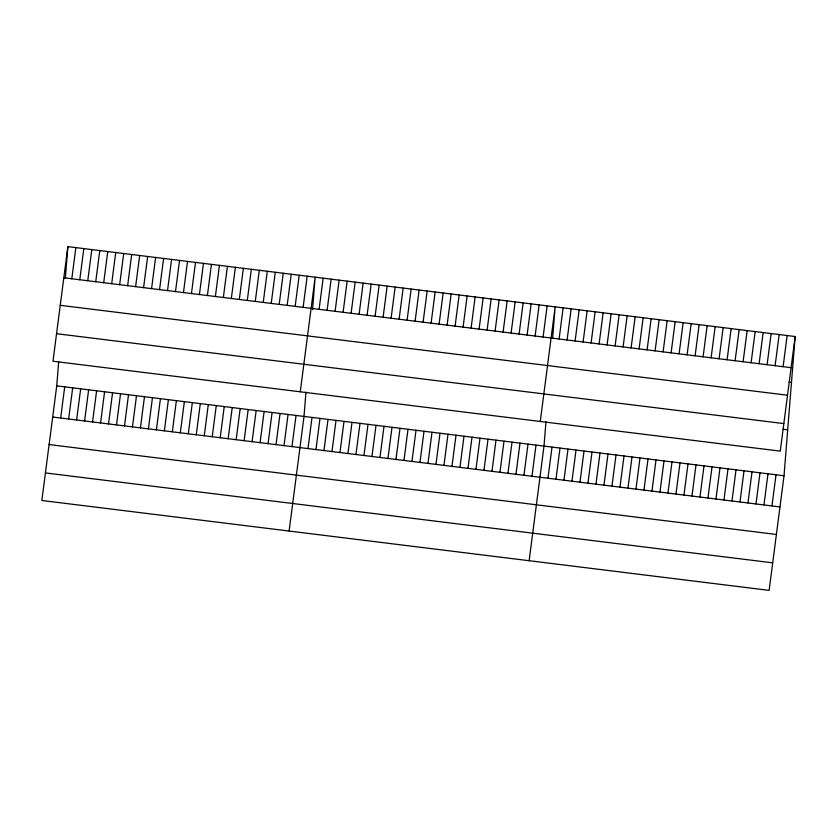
<?xml version="1.0" encoding="UTF-8"?>
<svg xmlns="http://www.w3.org/2000/svg" width="837" height="837" viewBox="0 0 837 837"><rect width="100%" height="100%" fill="white"/><g stroke="black" fill="none" stroke-linecap="round" stroke-linejoin="round"><path stroke-width="1.26" d="M795.15 336.516L780.262 451.133L52.982 361.239L67.87 246.622L795.15 336.516L784.018 475.761L769.13 590.378L41.85 500.484L56.738 385.867L58.684 361.542M65.349 278.156L67.87 246.622M305.955 392.103L304.009 416.428L289.121 531.045M312.557 309.627L315.151 277.193L300.263 391.8M545.954 421.775L544.008 446.1L529.13 560.706M552.629 338.389L555.151 306.855L540.263 421.471M71.804 278.763L75.853 247.606M60.662 418.008L64.711 386.851M79.777 279.757L83.826 248.599M68.644 418.992L72.693 387.834M87.759 280.74L91.798 249.583M76.617 419.986L80.666 388.828M95.732 281.724L99.781 250.566M84.6 420.969L88.638 389.812M103.704 282.707L107.753 251.55M92.572 421.953L96.621 390.795M111.687 283.701L115.736 252.544M100.545 422.936L104.594 391.779M119.66 284.685L123.709 253.527M108.528 423.92L112.576 392.762M127.642 285.668L131.681 254.511M116.5 424.914L120.549 393.756M135.615 286.652L139.664 255.494M124.483 425.897L128.521 394.74M143.587 287.646L147.636 256.488M132.455 426.88L136.504 395.723M151.57 288.629L155.619 257.472M140.428 427.864L144.477 396.707M159.543 289.612L163.592 258.455M148.411 428.858L152.46 397.701M167.526 290.596L171.564 259.439M156.383 429.841L160.432 398.684M175.498 291.579L179.547 260.422M164.366 430.825L168.404 399.667M183.47 292.573L187.519 261.416M172.338 431.808L176.387 400.651M191.453 293.557L195.502 262.399M180.311 432.802L184.36 401.645M199.426 294.54L203.475 263.383M188.294 433.786L192.343 402.628M207.409 295.524L211.447 264.366M196.266 434.769L200.315 403.612M215.381 296.518L219.43 265.36M204.249 435.753L208.287 404.595M223.353 297.501L227.402 266.344M212.221 436.747L216.27 405.589M231.336 298.485L235.385 267.327M220.194 437.73L224.243 406.573M239.309 299.468L243.358 268.311M228.177 438.714L232.226 407.556M247.292 300.462L251.33 269.305M236.149 439.697L240.198 408.54M255.264 301.446L259.313 270.288M244.132 440.691L248.17 409.534M263.236 302.429L267.285 271.272M252.104 441.674L256.153 410.517M271.219 303.412L275.268 272.255M260.077 442.658L264.126 411.501M279.192 304.406L283.241 273.249M268.06 443.641L272.109 412.484M287.175 305.39L291.213 274.233M276.032 444.625L280.081 413.468M295.147 306.373L299.196 275.216M284.015 445.619L288.054 414.461M303.12 307.357L307.169 276.2M291.987 446.602L296.036 415.445M319.096 309.334L323.145 278.177M307.964 448.58L312.013 417.422M327.1 310.328L331.149 279.171M315.967 449.563L320.006 418.406M335.103 311.312L339.142 280.154M323.961 450.557L328.01 419.4M343.097 312.306L347.146 281.148M331.965 451.541L336.014 420.383M351.101 313.289L355.15 282.132M339.968 452.535L344.007 421.377M359.104 314.283L363.143 283.126M347.962 453.518L352.011 422.361M367.098 315.267L371.147 284.109M355.966 454.512L360.015 423.355M375.102 316.26L379.151 285.103M363.959 455.495L368.008 424.338M383.105 317.244L387.144 286.087M371.963 456.489L376.012 425.332M391.099 318.238L395.148 287.081M379.967 457.473L384.016 426.315M399.103 319.221L403.152 288.064M387.96 458.467L392.009 427.309M407.096 320.215L411.145 289.058M395.964 459.45L400.013 428.293M415.1 321.199L419.149 290.041M403.968 460.444L408.006 429.287M423.103 322.193L427.152 291.035M411.961 461.428L416.01 430.27M431.097 323.176L435.146 292.019M419.965 462.422L424.014 431.264M439.101 324.17L443.15 293.013M427.969 463.405L432.007 432.248M447.104 325.154L451.143 293.996M435.962 464.399L440.011 433.242M455.098 326.148L459.147 294.99M443.966 465.382L448.015 434.225M463.102 327.131L467.151 295.974M451.97 466.376L456.008 435.219M471.105 328.125L475.144 296.968M459.963 467.37L464.012 436.213M479.099 329.108L483.148 297.951M467.967 468.354L472.016 437.196M487.103 330.102L491.152 298.945M475.96 469.348L480.009 438.19M495.106 331.086L499.145 299.928M483.964 470.331L488.013 439.174M503.1 332.08L507.149 300.922M491.968 471.325L496.006 440.168M511.104 333.063L515.153 301.906M499.961 472.309L504.01 441.151M519.097 334.057L523.146 302.9M507.965 473.303L512.014 442.145M527.101 335.041L531.15 303.883M515.969 474.286L520.007 443.129M535.105 336.035L539.154 304.877M523.962 475.28L528.011 444.123M543.098 337.018L547.147 305.871M531.966 476.263L536.015 445.106M559.106 339.006L563.144 307.849M547.963 478.241L552.012 447.084M567.099 339.989L571.148 308.832M555.967 479.235L560.016 448.077M575.103 340.983L579.152 309.826M563.96 480.218L568.009 449.061M583.107 341.967L587.145 310.809M571.964 481.212L576.013 450.055M591.1 342.961L595.149 311.803M579.968 482.196L584.017 451.038M599.104 343.944L603.153 312.787M587.961 483.19L592.01 452.032M607.097 344.938L611.146 313.781M595.965 484.173L600.014 453.016M615.101 345.922L619.15 314.764M603.969 485.167L608.007 454.01M623.105 346.916L627.154 315.758M611.962 486.151L616.011 454.993M631.098 347.899L635.147 316.742M619.966 487.144L624.015 455.987M639.102 348.893L643.151 317.736M627.97 488.128L632.008 456.971M647.106 349.876L651.144 318.719M635.963 489.122L640.012 457.965M655.099 350.87L659.148 319.713M643.967 490.105L648.016 458.948M663.103 351.854L667.152 320.697M651.971 491.099L656.009 459.942M671.107 352.848L675.145 321.69M659.964 492.083L664.013 460.925M679.1 353.831L683.149 322.674M667.968 493.077L672.017 461.919M687.104 354.825L691.153 323.668M675.961 494.06L680.01 462.903M695.108 355.809L699.146 324.651M683.965 495.054L688.014 463.897M703.101 356.803L707.15 325.645M691.969 496.038L696.007 464.88M711.105 357.786L715.154 326.629M699.962 497.032L704.011 465.874M719.098 358.78L723.147 327.623M707.966 498.025L712.015 466.868M727.102 359.764L731.151 328.606M715.97 499.009L720.008 467.852M735.106 360.757L739.155 329.6M723.963 500.003L728.012 468.846M743.099 361.741L747.148 330.584M731.967 500.986L736.016 469.829M751.103 362.735L755.152 331.578M739.971 501.98L744.009 470.823M759.107 363.718L763.145 332.561M747.964 502.964L752.013 471.806M767.1 364.712L771.149 333.555M755.968 503.958L760.017 472.8M775.104 365.696L779.153 334.538M763.961 504.941L768.01 473.784M783.108 366.69L787.146 335.532M771.965 505.935L776.014 474.778M63.821 277.779L791.101 367.673M789.186 382.185L791.478 382.467M60.254 305.317L787.523 395.221M56.56 333.701L783.84 423.595M783.118 429.245L787.69 429.81M56.738 385.867L784.018 475.761M52.689 417.025L779.969 506.919M49.111 444.562L776.391 534.456M45.428 472.936L772.708 562.841"/></g></svg>
